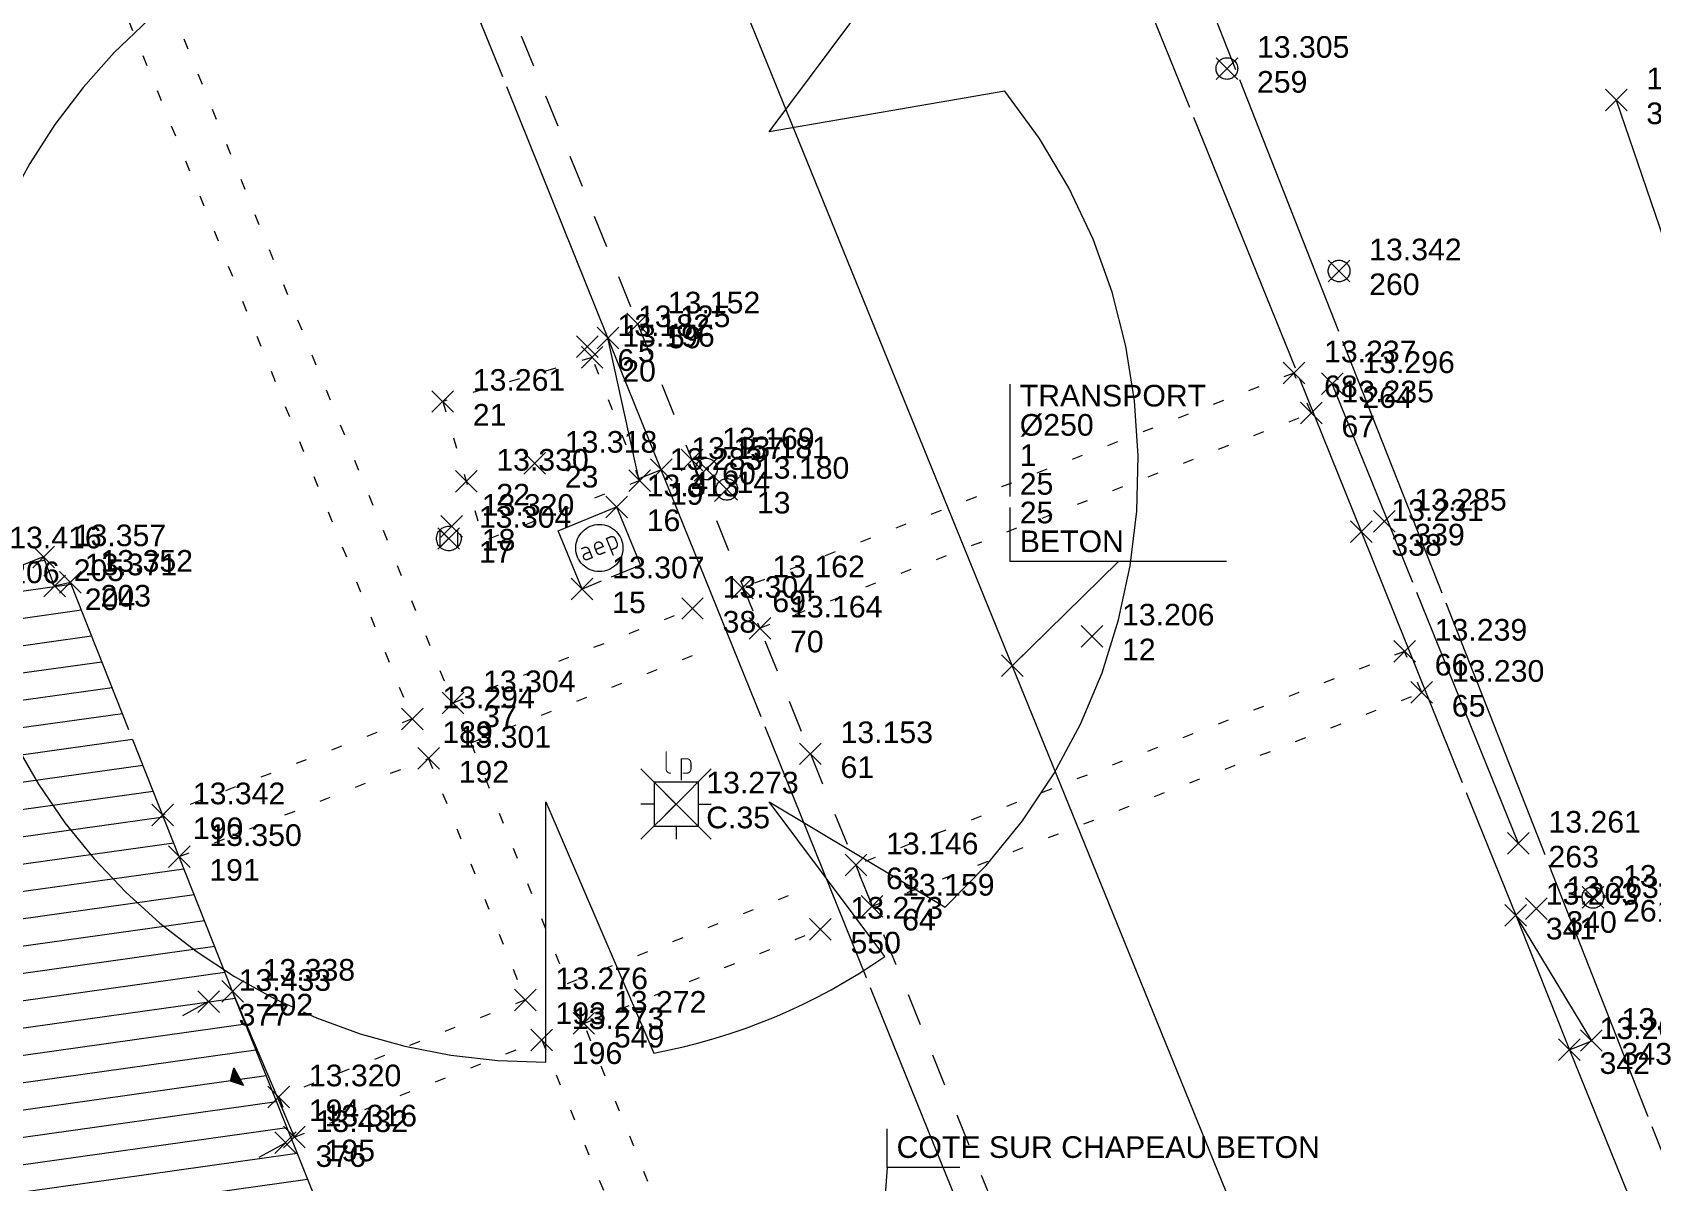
# Model space of a CAD drawing. Header units: metres. Extents: x 1223562 to 1223801, y 7191360 to 7191620.
# Drawn here: x 1223756.81 to 1223771.77, y 7191571.49 to 7191582.11 of the extents above; entities that cross this region are included whole.
import ezdxf

# ---------------------------------------------------------------- set-up
doc = ezdxf.new("R2010")
doc.units = ezdxf.units.M
doc.header["$PDMODE"] = 3
doc.header["$PDSIZE"] = 0.1
for name, pattern in [('LL_0822', [2.5, 2.5, 0]), ('LL_0824', [0.35, 0.1, -0.25]), ('LL_0829', [0.6, 0.3, -0.3]), ('ML_2577', [2.5, 2.5, 0]), ('RL_1105', [2.5, 2.5, 0]), ('RL_1109', [2.5, 2.5, 0]), ('Socle_Continu', [2.5, 2.5, 0]), ('YL_2901', [2.5, 2.5, 0])]:
    doc.linetypes.add(name, pattern=pattern)
for name, color, linetype, lineweight in [('BATIH_SCS', 201, 'Socle_Continu', 13), ('EAUPO_SCS', 140, 'Socle_Continu', 13), ('ECPUB_SCS', 30, 'Socle_Continu', 13), ('GAZFL_SCS', 40, 'Socle_Continu', 13), ('JARDI_SCS', 82, 'Socle_Continu', 13), ('MARQU_PSS', 7, 'Socle_Continu', 13), ('MOBUR_SCS', 251, 'Socle_Continu', 13), ('SIGTA_SCI', 7, 'Socle_Continu', 13), ('SIGTM_SCI', 1, 'Socle_Continu', 13), ('SIGTO_SCI', 255, 'Socle_Continu', 13), ('VOIRI_SCS', 7, 'Socle_Continu', 13)]:
    doc.layers.add(name, color=color, linetype=linetype, lineweight=lineweight)
for name, color, linetype, lineweight, true_color in [('BATIM_SCS', 7, 'Socle_Continu', 13, 0xdf7fff), ('EAUUS_SCI', 7, 'Socle_Continu', 13, 0x7f3f00), ('EAUUS_SCT', 7, 'Socle_Continu', 13, 0x7f3f00), ('SIGTS_PSS', 7, 'Socle_Continu', 13, 0x9966cc)]:
    doc.layers.add(name, color=color, linetype=linetype, lineweight=lineweight, true_color=true_color)
doc.styles.get("Standard").update_dxf_attribs({"font": 'arial.ttf'})
doc.styles.add('Style_1', font='WINGDNG2.TTF')
doc.linetypes.add('CL_0181', pattern='A,3,-0.15,0.4,-0.381,["eu",Standard,S=0.254,R=0,X=-0.2,Y=-0.1],-0.381,0.4,-0.15', length=4.862)
doc.linetypes.add('NL_0902', pattern='A,0,["U",Style_1,S=0.127,R=0,X=-0.105,Y=-0.085],1', length=1)

# ---------------------------------------------------------------- blocks, each defined once
blk = doc.blocks.new('YP_1521')
at = {"layer": 'SIGTO_SCI', "color": 7, "linetype": 'Socle_Continu'}
blk.add_point((0, 0), dxfattribs=at)
at = {"layer": 'SIGTA_SCI', "linetype": 'Socle_Continu'}
blk.add_attdef('ALT', (0.278, 0.099), '', height=0.2, dxfattribs=at)
at = {"layer": 'SIGTA_SCI', "linetype": 'Socle_Continu', "flags": 9}
blk.add_attdef('CALQUE_ALT', (1.69, -1.18), '', height=0.2, dxfattribs=at)
at = {"layer": 'SIGTM_SCI', "linetype": 'Socle_Continu'}
blk.add_attdef('MAT', (0.278, -0.223), '', height=0.2, dxfattribs=at)
at = {"layer": 'SIGTM_SCI', "linetype": 'Socle_Continu', "flags": 9}
blk.add_attdef('CALQUE_MAT', (1.69, -1.501), '', height=0.2, dxfattribs=at)
at = {"layer": 'SIGTO_SCI', "linetype": 'Socle_Continu', "flags": 9}
for tag, p in [('ID', (1.69, 0.105)), ('NATURE', (1.69, -0.216)), ('FAMILLE', (1.69, -0.538)), ('CALQUE', (1.69, -0.859)), ('PCRS', (1.69, -1.823))]:
    blk.add_attdef(tag, p, '', height=0.2, dxfattribs=at)
blk = doc.blocks.new('LP_0841')
at = {"layer": 'VOIRI_SCS', "linetype": 'Socle_Continu', "flags": 128}
blk.add_lwpolyline([(0, 0), (0, 0.5), (1, 0)], dxfattribs=at)
at = {"layer": 'VOIRI_SCS', "linetype": 'Socle_Continu', "flags": 9}
for tag, p in [('ID', (1.428, 0.548)), ('NATURE', (1.428, 0.227)), ('FAMILLE', (1.428, -0.095)), ('CALQUE', (1.428, -0.416)), ('PCRS', (1.428, -0.737))]:
    blk.add_attdef(tag, p, '', height=0.2, dxfattribs=at)
blk = doc.blocks.new('AP_0001')
at = {"layer": 'EAUPO_SCS', "linetype": 'Socle_Continu'}
blk.add_line((0.113, 0.113), (-0.113, -0.113), dxfattribs=at)
blk.add_circle((0, 0), 0.1, dxfattribs=at)
at = {"layer": 'EAUPO_SCS', "linetype": 'Socle_Continu', "flags": 9}
for tag, p in [('ID', (0.809, 0.507)), ('NATURE', (0.809, 0.186)), ('FAMILLE', (0.809, -0.135)), ('CALQUE', (0.809, -0.456)), ('PCRS', (0.809, -0.778))]:
    blk.add_attdef(tag, p, '', height=0.2, dxfattribs=at)
blk = doc.blocks.new('AP_0003')
at = {"layer": 'EAUPO_SCS', "linetype": 'Socle_Continu', "flags": 128}
blk.add_lwpolyline([(-0.001, 1), (0.999, 1.001), (1, 0.001), (0, 0)], close=True, dxfattribs=at)
at = {"layer": 'EAUPO_SCS', "linetype": 'Socle_Continu', "const_width": 0.0215, "flags": 128}
for points in [[(0.282, 0.597, -0.408207), (0.338, 0.54), (0.338, 0.403), (0.258, 0.403, -1.002527), (0.258, 0.5)], [(0.564, 0.403), (0.484, 0.403, -0.408864), (0.435, 0.452), (0.435, 0.533, -0.99952), (0.564, 0.533), (0.564, 0.5), (0.435, 0.5)], [(0.661, 0.307), (0.661, 0.597), (0.734, 0.597, -0.410969), (0.79, 0.54), (0.79, 0.46, -0.406349), (0.734, 0.403), (0.661, 0.403)]]:
    blk.add_lwpolyline(points, format="xyb", dxfattribs=at)
for points in [[(0.225, 0.597), (0.282, 0.597)], [(0.338, 0.5), (0.258, 0.5)]]:
    blk.add_lwpolyline(points, dxfattribs=at)
at = {"layer": 'EAUPO_SCS', "linetype": 'Socle_Continu'}
blk.add_circle((0.5, 0.5), 0.375, dxfattribs=at)
at = {"layer": 'EAUPO_SCS', "linetype": 'Socle_Continu', "flags": 9}
for tag, p in [('ID', (1.446, 1.029)), ('NATURE', (1.446, 0.708)), ('FAMILLE', (1.446, 0.386)), ('CALQUE', (1.446, 0.065)), ('PCRS', (1.446, -0.256)), ('TYPE', (1.446, -0.577))]:
    blk.add_attdef(tag, p, '', height=0.2, dxfattribs=at)
blk = doc.blocks.new('JP_0701')
at = {"layer": 'GAZFL_SCS', "linetype": 'Socle_Continu'}
for p, q in [((0.353, 0.353), (-0.353, -0.353)), ((-0.353, -0.353), (-0.353, 0.353)), ((-0.353, 0.353), (0.353, -0.353)), ((0.353, 0.353), (0.353, -0.353))]:
    blk.add_line(p, q, dxfattribs=at)
blk.add_circle((0, 0), 0.5, dxfattribs=at)
at = {"layer": 'GAZFL_SCS', "linetype": 'Socle_Continu', "flags": 9}
for tag, p in [('ID', (1.116, 0.579)), ('NATURE', (1.116, 0.258)), ('FAMILLE', (1.116, -0.063)), ('CALQUE', (1.116, -0.385)), ('PCRS', (1.116, -0.706))]:
    blk.add_attdef(tag, p, '', height=0.2, dxfattribs=at)
blk = doc.blocks.new('TP_1202')
at = {"layer": 'JARDI_SCS', "linetype": 'Socle_Continu', "flags": 128}
blk.add_lwpolyline([(0.3101, -0.3354, 0.396139), (0.3553, 0.2812), (0.1772, 0.2506), (0.2638, 0.3665, 1.3671), (0.0084, -0.4525), (0.0084, -0.2556), (0.09, -0.4455, 0.10638), (0.2645, -0.3725), (0.1772, -0.2556)], format="xyb", close=True, dxfattribs=at)
at = {"layer": 'JARDI_SCS', "linetype": 'Socle_Continu', "flags": 9}
for tag, p in [('ID', (1.0001, 0.2274)), ('NATURE', (1.0001, -0.0939)), ('FAMILLE', (1.0001, -0.4152)), ('CALQUE', (1.0001, -0.7365)), ('PCRS', (1.0001, -1.0577))]:
    blk.add_attdef(tag, p, '', height=0.2, dxfattribs=at)
blk = doc.blocks.new('LP_0843')
at = {"layer": 'VOIRI_SCS', "linetype": 'Socle_Continu'}
blk.add_circle((0, 0), 0.1, dxfattribs=at)
at = {"layer": 'VOIRI_SCS', "linetype": 'Socle_Continu', "flags": 9}
for tag, p in [('ID', (0.829, 0.061)), ('NATURE', (0.829, -0.26)), ('FAMILLE', (0.829, -0.582)), ('CALQUE', (0.829, -0.903)), ('PCRS', (0.829, -1.224))]:
    blk.add_attdef(tag, p, '', height=0.2, dxfattribs=at)
blk = doc.blocks.new('LP_0842')
at = {"layer": 'VOIRI_SCS', "linetype": 'Socle_Continu', "flags": 128}
blk.add_lwpolyline([(1, 0), (1, 0.5), (0, 0)], dxfattribs=at)
at = {"layer": 'VOIRI_SCS', "linetype": 'Socle_Continu', "flags": 9}
for tag, p in [('ID', (1.488, 0.614)), ('NATURE', (1.488, 0.292)), ('FAMILLE', (1.488, -0.029)), ('CALQUE', (1.488, -0.35)), ('PCRS', (1.488, -0.672))]:
    blk.add_attdef(tag, p, '', height=0.2, dxfattribs=at)
blk = doc.blocks.new('RP_1121')
at = {"layer": 'BATIM_SCS', "linetype": 'Socle_Continu'}
blk.add_hatch(color=256, dxfattribs=at).paths.add_polyline_path([(0.438, 0.086), (0.5, 0.172), (0.563, 0.086)])
for p, q in [((0, 0.276), (0, 0)), ((1, -0.001), (1, 0.275)), ((0.438, 0.086), (0.5, 0.172)), ((0.5, 0.172), (0.563, 0.086)), ((0.563, 0.086), (0.438, 0.086))]:
    blk.add_line(p, q, dxfattribs=at)
at = {"layer": 'BATIM_SCS', "linetype": 'Socle_Continu', "flags": 9}
for tag, p in [('ID', (1.431, 0.651)), ('NATURE', (1.431, 0.33)), ('FAMILLE', (1.431, 0.008)), ('CALQUE', (1.431, -0.313)), ('PCRS', (1.431, -0.634))]:
    blk.add_attdef(tag, p, '', height=0.2, dxfattribs=at)
blk = doc.blocks.new('*U136')
at = {"layer": 'EAUUS_SCI', "linetype": 'Socle_Continu'}
blk.add_line((0.048, 0.693), (0, 0), dxfattribs=at)
at = {"layer": 'EAUUS_SCI', "linetype": 'Socle_Continu', "flags": 128}
blk.add_lwpolyline([(0.721, 0.693), (0.048, 0.693), (0.048, 1.05)], dxfattribs=at)
at = {"layer": 'EAUUS_SCI', "linetype": 'Socle_Continu'}
blk.add_point((0, 0), dxfattribs=at)
blk.add_attdef('TXT', (0.136, 0.781), '', height=0.2, dxfattribs=at)
at = {"layer": 'EAUUS_SCI', "linetype": 'Socle_Continu', "flags": 9}
for tag, p in [('ID', (1.967, 0.144)), ('NATURE', (1.967, -0.177)), ('FAMILLE', (1.967, -0.499)), ('CALQUE', (1.967, -0.82)), ('PCRS', (1.967, -1.141))]:
    blk.add_attdef(tag, p, '', height=0.2, dxfattribs=at)
blk = doc.blocks.new('*U138')
at = {"layer": 'EAUUS_SCI', "linetype": 'Socle_Continu'}
blk.add_line((0.981, 0.963), (0, 0), dxfattribs=at)
at = {"layer": 'EAUUS_SCI', "linetype": 'Socle_Continu', "flags": 128}
blk.add_lwpolyline([(1.981, 0.963), (-0.019, 0.963), (-0.019, 2.601)], dxfattribs=at)
at = {"layer": 'EAUUS_SCI', "linetype": 'Socle_Continu'}
blk.add_point((0, 0), dxfattribs=at)
for tag, p in [('TYPE', (0.069, 2.396)), ('DIAM', (0.069, 2.126)), ('NBR', (0.069, 1.847)), ('LARG', (0.069, 1.581)), ('HAUT', (0.069, 1.316)), ('MATER', (0.069, 1.05))]:
    blk.add_attdef(tag, p, '', height=0.2, dxfattribs=at)
at = {"layer": 'EAUUS_SCI', "linetype": 'Socle_Continu', "flags": 9}
for tag, p in [('ID', (2.47, 1.418)), ('NATURE', (2.47, 1.097)), ('FAMILLE', (2.47, 0.776)), ('CALQUE', (2.47, 0.454))]:
    blk.add_attdef(tag, p, '', height=0.2, dxfattribs=at)
blk = doc.blocks.new('GP_0481')
at = {"layer": 'ECPUB_SCS', "linetype": 'Socle_Continu'}
for p, q in [((-0.325, 0.325), (0, 0)), ((0, 0), (0.325, 0.325)), ((0.203, 0.203), (-0.203, 0.203)), ((-0.203, 0.203), (-0.203, -0.203)), ((0.203, 0.203), (0.203, -0.203)), ((0, 0), (-0.325, -0.325)), ((-0.203, 0), (-0.325, 0)), ((0.325, -0.325), (0, 0)), ((0.203, 0), (0.325, 0)), ((-0.203, -0.203), (0.203, -0.203)), ((0, -0.203), (0, -0.325))]:
    blk.add_line(p, q, dxfattribs=at)
at = {"layer": 'ECPUB_SCS', "linetype": 'Socle_Continu', "const_width": 0.01, "flags": 128}
for points in [[(-0.092, 0.487), (-0.092, 0.321, 0.378783), (-0.059, 0.287), (-0.048, 0.287)], [(0.048, 0.22), (0.048, 0.42), (0.098, 0.42, -0.410802), (0.137, 0.381), (0.137, 0.323, -0.396178), (0.098, 0.287), (0.059, 0.287)]]:
    blk.add_lwpolyline(points, format="xyb", dxfattribs=at)
at = {"layer": 'ECPUB_SCS', "linetype": 'Socle_Continu', "flags": 9}
for tag, p in [('ID', (0.722, 0.587)), ('NATURE', (0.722, 0.266)), ('FAMILLE', (0.722, -0.055)), ('CALQUE', (0.722, -0.377)), ('PCRS', (0.722, -0.698))]:
    blk.add_attdef(tag, p, '', height=0.2, dxfattribs=at)

msp = doc.modelspace()

# ---------------------------------------------------------------- hatches: boundary and pattern name
at = {"layer": 'BATIH_SCS', "linetype": 'Socle_Continu'}
h = msp.add_hatch(dxfattribs=at)
h.set_pattern_fill('RL_1107', color=256, angle=323, pattern_type=2)
h.set_pattern_definition([(8, (0, 0), (-0.03479327524, 0.247567017185), [])])
h.paths.add_polyline_path([(1223763.477, 7191557.008), (1223763.455, 7191560.08), (1223763.465, 7191560.092), (1223762.88, 7191562.989), (1223762.806, 7191562.959), (1223762.711, 7191563.201), (1223761.529, 7191566.205), (1223761.527, 7191566.205), (1223761.313, 7191566.749), (1223760.479, 7191568.876), (1223760.348, 7191568.825), (1223760.301, 7191568.943), (1223760.37, 7191568.971), (1223759.258, 7191571.756), (1223758.662, 7191573.248), (1223757.164, 7191577.027), (1223757.018, 7191576.994), (1223756.916, 7191577.263), (1223753.872, 7191576.059), (1223758.669, 7191564.941), (1223758.785, 7191564.986), (1223759.919, 7191562.103), (1223760.082, 7191561.688), (1223760.457, 7191559.831), (1223760.475, 7191557.266), (1223760.452, 7191557.141), (1223760.061, 7191555.441), (1223759.978, 7191555.22), (1223758.015, 7191551.635), (1223758.144, 7191551.568), (1223755.578, 7191546.63), (1223758.239, 7191545.247), (1223761.321, 7191551.174), (1223761.627, 7191551.765), (1223761.663, 7191551.747), (1223761.721, 7191551.858), (1223762.167, 7191552.716), (1223762.225, 7191552.827), (1223762.118, 7191552.882), (1223762.471, 7191553.526), (1223762.536, 7191553.501), (1223762.65, 7191553.804), (1223762.757, 7191553.779), (1223763.392, 7191556.539)])
h.paths.add_polyline_path([(1223761.791, 7191552.366), (1223761.895, 7191552.38), (1223761.84, 7191552.273)], flags=16)

# ---------------------------------------------------------------- linework, layer by layer
at = {"layer": 'BATIM_SCS', "linetype": 'RL_1105'}
msp.add_polyline3d([(1223760.37, 7191568.971, 13.277), (1223758.662, 7191573.248, 13.338), (1223757.164, 7191577.027, 13.352), (1223757.018, 7191576.994, 13.371), (1223756.916, 7191577.263, 13.357), (1223753.872, 7191576.059, 13.209)], dxfattribs=at)
at = {"layer": 'BATIM_SCS', "linetype": 'RL_1109'}
msp.add_polyline3d([(1223759.205, 7191571.889, 13.355), (1223759.234, 7191571.901, 13.316), (1223758.662, 7191573.248, 13.338)], dxfattribs=at)
at = {"layer": 'EAUUS_SCT', "linetype": 'CL_0181'}
msp.add_polyline3d([(1223762.707, 7191584.029, 11.95), (1223769.027, 7191568.485, 11.46)], dxfattribs=at)
at = {"layer": 'MARQU_PSS', "linetype": 'ML_2577'}
msp.add_polyline3d([(1223770.544, 7191574.616, 13.261), (1223768.824, 7191578.863, 13.296)], dxfattribs=at)
at = {"layer": 'MOBUR_SCS', "linetype": 'NL_0902'}
msp.add_polyline3d([(1223771.448, 7191581.485, 13.446), (1223771.927, 7191580.078, 13.451)], dxfattribs=at)
at = {"layer": 'SIGTS_PSS', "linetype": 'YL_2901'}
msp.add_polyline3d([(1223754.624, 7191615.542, 13.233), (1223774.768, 7191564.41, 13.107), (1223759.899, 7191516.921, 12.089), (1223739.481, 7191487.157, 10.877), (1223712.27, 7191430.488, 6.902), (1223666.985, 7191365.329, 3.888), (1223604.313, 7191397.356, 4.87), (1223562.746, 7191366.34, 4.088)], dxfattribs=at)
at = {"layer": 'VOIRI_SCS', "linetype": 'LL_0829'}
msp.add_polyline3d([(1223752.475, 7191604.343, 12.804), (1223752.751, 7191604.461, 12.835), (1223754.36, 7191600.152, 12.901), (1223756.06, 7191595.661, 12.968), (1223757.142, 7191592.616, 12.993), (1223757.927, 7191590.51, 13.017), (1223759.083, 7191587.643, 13.054), (1223762.406, 7191579.414, 13.152), (1223762.908, 7191578.157, 13.169), (1223764.002, 7191575.443, 13.153), (1223765.787, 7191571.039, 13.133), (1223767.498, 7191566.83, 13.145), (1223767.926, 7191565.747, 13.131), (1223768.066, 7191565.37, 13.135), (1223769.643, 7191561.476, 13.083), (1223769.815, 7191561.017, 13.083), (1223769.425, 7191560.247, 13.072), (1223766.949, 7191555.533, 12.886)], dxfattribs=at)
at = {"layer": 'VOIRI_SCS', "linetype": 'LL_0822'}
for points in [[(1223765.495, 7191570.963, 13.125), (1223762.623, 7191578.069, 13.157), (1223762.13, 7191579.287, 13.125), (1223758.808, 7191587.529, 13.017), (1223758.389, 7191588.545, 13.021), (1223758.091, 7191589.312, 13.009), (1223757.636, 7191590.403, 12.978), (1223756.845, 7191592.537, 12.954), (1223756.106, 7191594.56, 12.954), (1223755.736, 7191595.649, 12.95), (1223754.459, 7191599.014, 12.89)], [(1223765.593, 7191586.147, 13.183), (1223769.092, 7191577.497, 13.231), (1223770.519, 7191573.951, 13.203), (1223771.016, 7191572.708, 13.203), (1223772.563, 7191568.888, 13.166)]]:
    msp.add_polyline3d(points, dxfattribs=at)
at = {"layer": 'VOIRI_SCS', "linetype": 'LL_0824'}
for points in [[(1223757.441, 7191590.327, 13.009), (1223755.186, 7191589.51, 13.176), (1223760.699, 7191575.914, 13.304), (1223762.912, 7191576.786, 13.304)], [(1223752.696, 7191588.605, 13.275), (1223754.804, 7191589.355, 13.199), (1223760.322, 7191575.766, 13.294), (1223758.017, 7191574.878, 13.342)], [(1223762.425, 7191577.968, 13.283), (1223761.985, 7191579.106, 13.196), (1223760.604, 7191578.699, 13.261), (1223760.982, 7191577.41, 13.317)], [(1223762.425, 7191577.968, 13.283), (1223760.982, 7191577.41, 13.317)], [(1223760.865, 7191575.545, 13.288), (1223763.06, 7191576.41, 13.267)], [(1223760.865, 7191575.545, 13.288), (1223761.756, 7191573.322, 13.264)], [(1223758.169, 7191574.493, 13.35), (1223760.473, 7191575.401, 13.301), (1223761.368, 7191573.169, 13.276), (1223759.089, 7191572.272, 13.32), (1223759.234, 7191571.901, 13.316), (1223761.519, 7191572.8, 13.273), (1223764.916, 7191564.522, 13.14), (1223763.017, 7191563.805, 13.17)], [(1223761.756, 7191573.322, 13.264), (1223763.946, 7191574.193, 13.242)], [(1223767.44, 7191565.547, 13.135), (1223765.266, 7191564.682, 13.155), (1223761.908, 7191572.952, 13.272), (1223764.094, 7191573.821, 13.273)]]:
    msp.add_polyline3d(points, dxfattribs=at)
for points in [[(1223768.631, 7191578.592, 13.235), (1223768.47, 7191578.962, 13.237), (1223763.372, 7191576.975, 13.162), (1223763.535, 7191576.604, 13.164)], [(1223764.422, 7191574.415, 13.146), (1223764.571, 7191574.034, 13.159), (1223769.651, 7191576.01, 13.23), (1223769.493, 7191576.39, 13.239)]]:
    msp.add_polyline3d(points, close=True, dxfattribs=at)

# ---------------------------------------------------------------- block references
at = {"layer": 'BATIM_SCS', "linetype": 'Socle_Continu', "xscale": 1.486740783917281, "rotation": 118.5955796583665}
msp.add_blockref('RP_1121', (1223759.151, 7191571.849, 13.432), dxfattribs=at)
at = {"layer": 'EAUPO_SCS', "linetype": 'Socle_Continu'}
for p in [(1223763.041, 7191578.075, 13.181), (1223763.229, 7191577.887, 13.18)]:
    msp.add_blockref('AP_0001', p, dxfattribs=at)
at = {"layer": 'EAUPO_SCS', "linetype": 'Socle_Continu', "xscale": 0.5814925193675474, "yscale": 0.5814925193675474, "rotation": 22.15178975017881}
msp.add_blockref('AP_0003', (1223761.892, 7191576.966, 13.307), dxfattribs=at)
at = {"layer": 'EAUUS_SCI', "linetype": 'Socle_Continu'}
for name, p, values in [('*U138', (1223765.867, 7191576.257), {'TYPE': 'TRANSPORT', 'DIAM': 'Ø250', 'NBR': '1', 'LARG': '25', 'HAUT': '25', 'MATER': 'BETON'}), ('*U136', (1223764.662, 7191570.928, 13.25), {'TXT': 'COTE SUR CHAPEAU BETON'})]:
    msp.add_blockref(name, p, dxfattribs=at).add_auto_attribs(values)
at = {"layer": 'ECPUB_SCS', "linetype": 'Socle_Continu'}
msp.add_blockref('GP_0481', (1223762.761, 7191574.978, 13.273), dxfattribs=at)
at = {"layer": 'GAZFL_SCS', "linetype": 'Socle_Continu', "xscale": 0.2272117665644712, "yscale": 0.2272117665644712}
msp.add_blockref('JP_0701', (1223760.66, 7191577.433, 13.304), dxfattribs=at)
at = {"layer": 'JARDI_SCS', "linetype": 'Socle_Continu', "xscale": 12.23090627231128, "yscale": 12.23090627231128}
msp.add_blockref('TP_1202', (1223761.454, 7191578.127, 13.318), dxfattribs=at)
at = {"layer": 'SIGTO_SCI', "linetype": 'Socle_Continu'}
for p, values in [((1223767.85, 7191581.776, 13.305), {'ALT': '13.305', 'MAT': '259'}), ((1223771.448, 7191581.485, 13.446), {'ALT': '13.446', 'MAT': '398'}), ((1223768.887, 7191579.905, 13.342), {'ALT': '13.342', 'MAT': '260'}), ((1223762.13, 7191579.287, 13.125), {'ALT': '13.125', 'MAT': '5'}), ((1223762.406, 7191579.414, 13.152), {'ALT': '13.152', 'MAT': '59'}), ((1223761.941, 7191579.205, 13.182), {'ALT': '13.182', 'MAT': '6'}), ((1223761.985, 7191579.106, 13.196), {'ALT': '13.196', 'MAT': '20'}), ((1223768.47, 7191578.962, 13.237), {'ALT': '13.237', 'MAT': '68'}), ((1223768.824, 7191578.863, 13.296), {'ALT': '13.296', 'MAT': '264'}), ((1223760.604, 7191578.699, 13.261), {'ALT': '13.261', 'MAT': '21'}), ((1223768.631, 7191578.592, 13.235), {'ALT': '13.235', 'MAT': '67'}), ((1223761.454, 7191578.127, 13.318), {'ALT': '13.318', 'MAT': '23'}), ((1223762.908, 7191578.157, 13.169), {'ALT': '13.169', 'MAT': '60'}), ((1223760.821, 7191577.961, 13.33), {'ALT': '13.330', 'MAT': '22'}), ((1223762.425, 7191577.968, 13.283), {'ALT': '13.283', 'MAT': '19'}), ((1223762.623, 7191578.069, 13.157), {'ALT': '13.157', 'MAT': '4'}), ((1223763.041, 7191578.075, 13.181), {'ALT': '13.181', 'MAT': '14'}), ((1223763.229, 7191577.887, 13.18), {'ALT': '13.180', 'MAT': '13'}), ((1223762.211, 7191577.724, 13.313), {'ALT': '13.313', 'MAT': '16'}), ((1223760.687, 7191577.544, 13.32), {'ALT': '13.320', 'MAT': '18'}), ((1223769.092, 7191577.497, 13.231), {'ALT': '13.231', 'MAT': '338'}), ((1223769.304, 7191577.592, 13.285), {'ALT': '13.285', 'MAT': '339'}), ((1223760.66, 7191577.433, 13.304), {'ALT': '13.304', 'MAT': '17'}), ((1223756.32, 7191577.243, 13.416), {'ALT': '13.416', 'MAT': '206'}), ((1223756.916, 7191577.263, 13.357), {'ALT': '13.357', 'MAT': '205'}), ((1223757.018, 7191576.994, 13.371), {'ALT': '13.371', 'MAT': '204'}), ((1223757.164, 7191577.027, 13.352), {'ALT': '13.352', 'MAT': '203'}), ((1223761.892, 7191576.966, 13.307), {'ALT': '13.307', 'MAT': '15'}), ((1223763.372, 7191576.975, 13.162), {'ALT': '13.162', 'MAT': '69'}), ((1223762.912, 7191576.786, 13.304), {'ALT': '13.304', 'MAT': '38'}), ((1223763.535, 7191576.604, 13.164), {'ALT': '13.164', 'MAT': '70'}), ((1223766.603, 7191576.53, 13.206), {'ALT': '13.206', 'MAT': '12'}), ((1223769.493, 7191576.39, 13.239), {'ALT': '13.239', 'MAT': '66'}), ((1223769.651, 7191576.01, 13.23), {'ALT': '13.230', 'MAT': '65'}), ((1223760.699, 7191575.914, 13.304), {'ALT': '13.304', 'MAT': '37'}), ((1223760.322, 7191575.766, 13.294), {'ALT': '13.294', 'MAT': '189'}), ((1223760.473, 7191575.401, 13.301), {'ALT': '13.301', 'MAT': '192'}), ((1223764.002, 7191575.443, 13.153), {'ALT': '13.153', 'MAT': '61'}), ((1223762.761, 7191574.978, 13.273), {'ALT': '13.273', 'MAT': 'C.35'}), ((1223758.017, 7191574.878, 13.342), {'ALT': '13.342', 'MAT': '190'}), ((1223758.169, 7191574.493, 13.35), {'ALT': '13.350', 'MAT': '191'}), ((1223770.544, 7191574.616, 13.261), {'ALT': '13.261', 'MAT': '263'}), ((1223764.422, 7191574.415, 13.146), {'ALT': '13.146', 'MAT': '63'}), ((1223771.233, 7191574.116, 13.329), {'ALT': '13.329', 'MAT': '261'}), ((1223764.571, 7191574.034, 13.159), {'ALT': '13.159', 'MAT': '64'}), ((1223770.519, 7191573.951, 13.203), {'ALT': '13.203', 'MAT': '341'}), ((1223770.709, 7191574.012, 13.263), {'ALT': '13.263', 'MAT': '340'}), ((1223764.094, 7191573.821, 13.273), {'ALT': '13.273', 'MAT': '550'}), ((1223758.44, 7191573.154, 13.433), {'ALT': '13.433', 'MAT': '377'}), ((1223758.662, 7191573.248, 13.338), {'ALT': '13.338', 'MAT': '202'}), ((1223761.368, 7191573.169, 13.276), {'ALT': '13.276', 'MAT': '193'}), ((1223761.908, 7191572.952, 13.272), {'ALT': '13.272', 'MAT': '549'}), ((1223761.519, 7191572.8, 13.273), {'ALT': '13.273', 'MAT': '196'}), ((1223771.016, 7191572.708, 13.203), {'ALT': '13.203', 'MAT': '342'}), ((1223771.219, 7191572.794, 13.324), {'ALT': '13.324', 'MAT': '343'}), ((1223759.089, 7191572.272, 13.32), {'ALT': '13.320', 'MAT': '194'}), ((1223759.151, 7191571.849, 13.432), {'ALT': '13.432', 'MAT': '376'}), ((1223759.234, 7191571.901, 13.316), {'ALT': '13.316', 'MAT': '195'})]:
    msp.add_blockref('YP_1521', p, dxfattribs=at).add_auto_attribs(values)
at = {"layer": 'VOIRI_SCS', "linetype": 'Socle_Continu'}
for p in [(1223767.85, 7191581.776, 13.305), (1223768.887, 7191579.905, 13.342), (1223771.233, 7191574.116, 13.329)]:
    msp.add_blockref('LP_0843', p, dxfattribs=at)
for name, p, xscale, yscale, zscale, rotation in [('LP_0841', (1223762.623, 7191578.069, 13.157), 1.3136, 0.4449048099192193, 2.159288610283034, 112.0207007941535), ('LP_0842', (1223770.519, 7191573.951, 13.203), 1.339, 0.441907054460969, 1.999999998931547, 291.7928376713176)]:
    msp.add_blockref(name, p, dxfattribs=dict(at, xscale=xscale, yscale=yscale, zscale=zscale, rotation=rotation))

doc.saveas('drawing.dxf')
